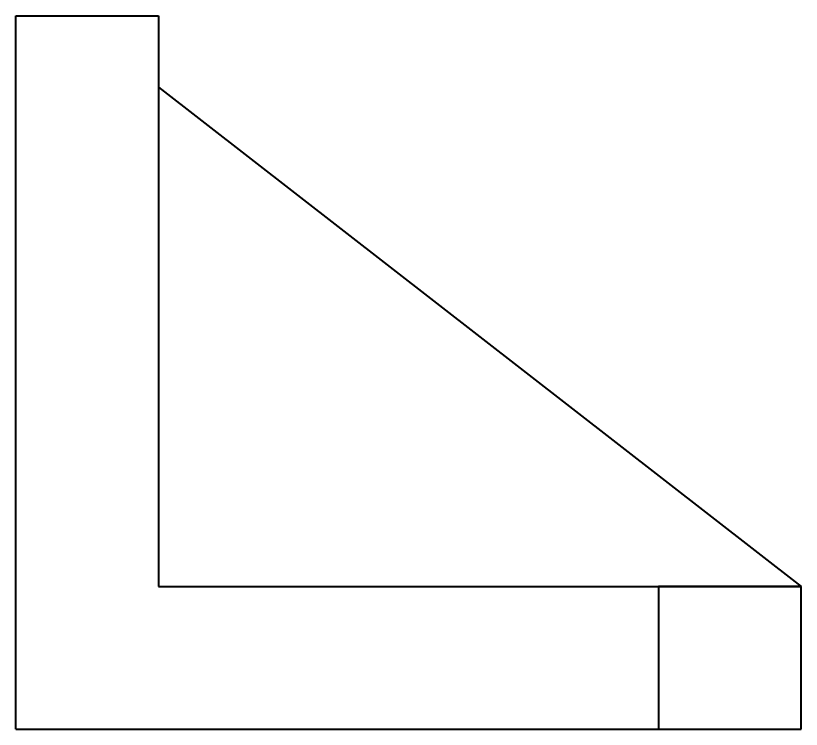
# Model space of a CAD drawing. Header units: centimetres. Extents: x 234 to 548, y 19 to 282.
# Drawn here: x 290.3 to 356.3, y 109.7 to 169.7 of the extents above; entities that cross this region are included whole.
import ezdxf

# ---------------------------------------------------------------- set-up
doc = ezdxf.new("R2010")
doc.units = ezdxf.units.CM
doc.layers.add('ARESTA', color=6, linetype='Continuous', lineweight=40)

msp = doc.modelspace()

# ---------------------------------------------------------------- linework, layer by layer
at = {"layer": 'ARESTA', "transparency": 33554687}
for p, q in [((290.344, 163.749), (290.344, 169.749)), ((290.344, 169.749), (302.344, 169.749)), ((302.344, 169.749), (302.344, 163.749)), ((290.344, 148.749), (290.344, 163.749)), ((302.344, 163.749), (302.344, 148.749)), ((302.344, 163.749), (356.344, 121.749)), ((290.344, 121.749), (290.344, 148.749)), ((302.344, 148.749), (302.344, 121.749)), ((290.344, 109.749), (290.344, 121.749)), ((302.344, 121.749), (356.344, 121.749)), ((356.344, 121.749), (344.344, 121.749)), ((344.344, 121.749), (344.344, 109.749)), ((356.344, 109.749), (356.344, 121.749)), ((290.344, 109.749), (302.344, 109.749)), ((302.344, 109.749), (344.344, 109.749)), ((344.344, 109.749), (356.344, 109.749))]:
    msp.add_line(p, q, dxfattribs=at)

doc.saveas('drawing.dxf')
